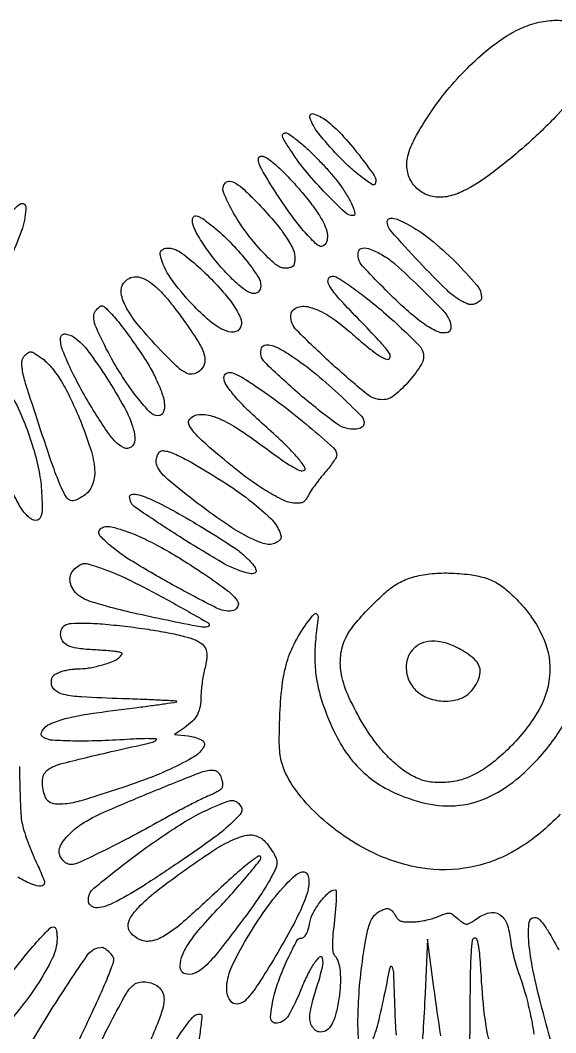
# Model space of a CAD drawing. Header units: inches. Extents: x 0 to 5940, y 0 to 4205.
# Drawn here: x 5438.2 to 5454.9, y 727.48 to 759.05 of the extents above; entities that cross this region are included whole.
import ezdxf

# ---------------------------------------------------------------- set-up
doc = ezdxf.new("R2010")
doc.units = ezdxf.units.IN
doc.header["$LTSCALE"] = 50
doc.header["$MEASUREMENT"] = 0

# ---------------------------------------------------------------- blocks, each defined once
blk = doc.blocks.new('JACZ-COO-GE-001-CAR-LOGO-R00')
at = {"color": 8}
for points in [[(5059.83, 2748.61, -0.119875), (5064.06, 2752.99, -0.587102), (5066.39, 2751.72, -0.083547), (5064.95, 2742.49, -0.031798), (5060.05, 2730.38, -0.040063)], [(5061.23, 2668.02, -0.021946), (5065.95, 2657.56, -0.022954), (5069.67, 2646.88, -0.024266), (5072.18, 2636.6, -0.03543), (5073.31, 2627.35, -0.00559), (5073.52, 2621.86, -0.031353), (5073.42, 2618.93, -0.063333), (5073.01, 2617.14, -0.132638), (5072.2, 2615.98, -0.331412), (5069.09, 2615.82, -0.091203), (5065.35, 2619.44, -0.048728), (5061.11, 2626.8, -0.017909)], [(5063.65, 2508.49, 0.004066), (5063.88, 2497.84, 0.003414), (5064.22, 2488.9, 0.02869), (5064.62, 2484.88, 0.029458), (5065.34, 2481.65, 0.013264), (5066.63, 2477.51, 0.012756), (5068.28, 2473.06, 0.013819), (5070.12, 2468.82, -0.004532), (5071.82, 2465.06, -0.006491), (5073.26, 2461.7, -0.003737), (5074.41, 2458.86, -0.094459), (5074.57, 2458.03, -0.401189), (5073.11, 2456.5, -0.1074), (5069.45, 2457.13, -0.040154), (5062.93, 2460.38, -0.009475)], [(5298.73, 2487.73, -0.069163), (5280.26, 2472.62, -0.088566), (5259.83, 2464.67, -0.090237), (5238.2, 2464.36, -0.074755), (5216.28, 2471.5, -0.038429), (5203.32, 2479.29, -0.040074), (5191.89, 2488.87, -0.043204), (5183.07, 2499.21, -0.074736), (5177.95, 2509.27, -0.039085), (5177.14, 2512.51, -0.027762), (5176.73, 2516.23, -0.017389), (5176.63, 2521.4, -0.004447), (5176.83, 2529.77, -0.020387), (5177.84, 2543.44, -0.043578), (5179.95, 2553.8, -0.050229), (5183.59, 2562.68, -0.037479), (5189.26, 2571.63, -0.02388), (5191.72, 2574.64, -0.397788), (5192.9, 2574.73, -0.248192), (5193.5, 2573.34, -0.01467), (5192.98, 2568.63, 0.022869), (5192.13, 2559.6, 0.030908), (5192.25, 2551.4, 0.03254), (5193.35, 2543.63, 0.030359), (5195.46, 2535.88, 0.032505), (5201.01, 2522.48, 0.051345), (5207.6, 2511.95, 0.05753), (5215.57, 2503.86, 0.056986), (5225.2, 2497.76, 0.057353), (5240.58, 2492.38, 0.083399), (5254.91, 2491.59, 0.086287), (5268.34, 2495.5, 0.065941), (5281.11, 2504, 0.027103), (5289.24, 2511.93, 0.03123), (5296.06, 2520.35, 0.033727), (5301.28, 2528.84, 0.048626)], [(5027.41, 2381.63, 0.049623), (5039.58, 2393.21, 0.01391), (5056.18, 2413.58, -0.00495), (5065.4, 2425.32, -0.015088), (5071.98, 2433.03, -0.013578), (5076.88, 2438.15, -0.285881), (5078.85, 2438.6, -0.207461), (5079.35, 2438.15, -0.047274), (5079.72, 2437.05, -0.038579), (5079.95, 2435.51, -0.022053), (5080.01, 2433.65, -0.111519), (5077.96, 2425.04, -0.032629), (5071.13, 2413.17, -0.029349), (5061.07, 2399.8, -0.021305), (5048.41, 2386.13, -0.01731)], [(5298.95, 2379.05, -0.072441), (5295.32, 2387, -0.00847), (5290.17, 2405.88, -0.012854), (5286.61, 2421.51, -0.032307), (5285.05, 2433.08, -0.045774), (5285.23, 2440.75, -0.381191), (5287.61, 2442.88, -0.185962), (5289.39, 2442.2, -0.049852), (5291.45, 2439.92, -0.028785), (5294.11, 2435.84, -0.006757), (5298.08, 2428.71, 0.006104)], [(5270.21, 2382.44, -0.062489), (5266.53, 2395.62, -0.023154), (5264.59, 2414.82, 0.003944), (5263.97, 2424.71, 0.021428), (5263.36, 2430.05, 0.03727), (5262.64, 2433.1, 0.327429), (5261.59, 2433.88, 0.377269), (5260.52, 2432.94, 0.015093), (5259.98, 2427.39, 0.013252), (5259.62, 2418.5, 0.002605), (5259.47, 2402.5, -0.002523), (5259.38, 2392.7, -0.003642), (5259.2, 2384.02, -0.001917)], [(5246.89, 2391.39, -0.006706), (5243.83, 2412.38), (5241.07, 2433.38), (5240.01, 2409.88, -0.004661), (5239.09, 2393.09, -0.037851), (5238.02, 2385.47, -0.108467)], [(5227.52, 2391.68, -0.012422), (5226.92, 2402.68, 0.001592), (5226.38, 2418.93, 0.124201), (5225.66, 2421.39, 0.682842), (5224.75, 2421.24, 0.00438), (5222.46, 2410.27, -0.01154), (5219.43, 2396.71, -0.042329), (5216.6, 2388.39, -0.171745)], [(5212.12, 2386.62, -0.085635), (5210.87, 2392.93, -0.017114), (5210.98, 2404.47, -0.017463), (5212.06, 2418.17, -0.014765), (5214.13, 2432.55, -0.018421), (5215.35, 2438.28, -0.058116), (5216.73, 2441.94, -0.086789), (5218.56, 2444.33, -0.089611), (5221.07, 2445.93, -0.010264), (5222.75, 2446.58, -0.076035), (5223.59, 2446.75, -0.118783), (5224.27, 2446.61, -0.039945), (5225.17, 2446.11, -0.061491), (5225.67, 2445.68, -0.020748), (5226.3, 2444.93, -0.020279), (5226.92, 2444.04, -0.021907), (5227.46, 2443.13, 0.076967), (5228.32, 2441.96, 0.113193), (5229.41, 2441.29, 0.068029), (5231.08, 2440.96, 0.014068), (5234.07, 2440.88, 0.028602), (5236.55, 2441.02, 0.018455), (5239.39, 2441.45, 0.018447), (5242.2, 2442.1, 0.028381), (5244.57, 2442.88, -0.009095), (5248.76, 2444.44, -0.098101), (5250.54, 2444.7, -0.14673), (5251.99, 2444.18, -0.028152), (5254.16, 2442.38, 0.019663), (5255.28, 2441.42, 0.023431), (5256.41, 2440.61, 0.023112), (5257.41, 2440.03, 0.121246), (5258.02, 2439.88, 0.10905), (5258.67, 2440.02, 0.017027), (5259.84, 2440.61, 0.018258), (5261.19, 2441.42, 0.015007), (5262.57, 2442.38, -0.098102), (5267.88, 2444.88, -0.205963), (5272.3, 2444.16, -0.164991), (5275.49, 2440.18, -0.061033), (5277.13, 2433.09, 0.023215), (5277.6, 2429.95, 0.011391), (5278.49, 2426, 0.011276), (5279.6, 2421.93, 0.016083), (5280.78, 2418.38, -0.019595), (5283.42, 2410.23, -0.015646), (5285.64, 2401.27, -0.015642), (5287.3, 2392.18, -0.019547)], [(5128.16, 2383.37, -0.023105), (5134.1, 2393.07, -0.027486), (5138.9, 2399.38, -0.219793), (5142.14, 2400.88, -0.444209), (5143, 2399.92, -0.00972), (5142.16, 2392.96, -0.018582), (5140.84, 2385.6, -0.028691)], [(5064.57, 2380.49, -0.017789), (5078.39, 2404.08, -0.009899), (5093.28, 2426.54, -0.246203), (5099.65, 2429.88, -0.125462), (5100.13, 2429.76, -0.0252), (5100.89, 2429.29, -0.025169), (5101.74, 2428.64, -0.021184), (5102.57, 2427.88, -0.018918), (5103.34, 2427.05, -0.023294), (5103.98, 2426.22, -0.022622), (5104.45, 2425.49, -0.132289), (5104.57, 2425.06, -0.089703), (5104.06, 2422.23, -0.00847), (5101.47, 2415.64, -0.009147), (5097.7, 2406.98, -0.004155), (5092.48, 2395.79, 0.007989), (5084.92, 2379.26, 0.023817)], [(5096.96, 2384.42, -0.011305), (5103.47, 2397.56, -0.007708), (5110.03, 2409.64, -0.094619), (5113.41, 2413.63, -0.12212), (5115.55, 2414.63, -0.068124), (5118.45, 2414.8, -0.064847), (5121.45, 2414.17, -0.082566), (5123.93, 2412.81, -0.121123), (5125.86, 2410.34, -0.110331), (5126.51, 2407.18, -0.069281), (5125.83, 2402.85, -0.021775), (5123.65, 2396.65, -0.015933), (5115.07, 2377.07, -0.025177)]]:
    blk.add_lwpolyline(points, format="xyb", dxfattribs=at)
for points in [[(5305.27, 2830.92, -0.135992), (5309.93, 2825.95, -0.124131), (5311.57, 2819.11, -0.092733), (5309.89, 2810.66, -0.048447), (5304.93, 2801.1, -0.049495), (5296.61, 2790.68, -0.018956), (5283.15, 2777.88, -0.019091), (5268.63, 2766.04, -0.044476), (5256.73, 2758.63, -0.062435), (5250.15, 2756.28, -0.09109), (5244.02, 2756.05, -0.102561), (5238.73, 2757.97, -0.099966), (5234.59, 2761.85, -0.113946), (5232.28, 2767.43, -0.101571), (5232.52, 2773.71, -0.065655), (5235.56, 2781.54, -0.021413), (5242, 2792.16, -0.02576), (5249.61, 2802.39, -0.024318), (5258.37, 2812, -0.025156), (5267.65, 2820.34, -0.034906), (5276.79, 2826.76, -0.047852), (5284.47, 2830.44, -0.051642), (5292.51, 2832.48, -0.057458), (5299.83, 2832.7, -0.11623)], [(5196.95, 2789.31, -0.043063), (5203.75, 2783.13, -0.021475), (5211.28, 2774.25, -0.013861), (5217.86, 2765.28, -0.235978), (5218.36, 2761.76, -0.489677), (5217.15, 2761.34, -0.018266), (5212.59, 2764.52, -0.023059), (5207.28, 2768.91, -0.019225), (5202.05, 2774.04, -0.020302), (5193.54, 2783.83, -0.088413), (5189.89, 2790.55, -0.613402), (5191.48, 2792.16, -0.086308)], [(5190.51, 2775.27, -0.012106), (5194.3, 2771.48, -0.009674), (5198.21, 2767.23, -0.009804), (5201.66, 2763.15, -0.024289), (5203.99, 2760, -0.017163), (5206.87, 2755.32, -0.034682), (5208.75, 2751.42, -0.051958), (5209.52, 2748.71, -0.465459), (5208.82, 2747.88, -0.190292), (5205.21, 2749.31, -0.01221), (5196.96, 2757.41, -0.018656), (5188.59, 2766.72, -0.027239), (5182, 2775.55, -0.006662), (5178.98, 2780.24, -0.064602), (5177.99, 2782.38, -0.283666), (5178.26, 2783.41, -0.194062), (5179.41, 2783.88, -0.152417), (5180.68, 2783.48, -0.013648), (5183.41, 2781.48, -0.015857), (5186.73, 2778.74, -0.009399)], [(5174.33, 2770.58, -0.025869), (5179.01, 2766.23, -0.012817), (5184.52, 2760.28, -0.012816), (5189.77, 2753.97, -0.022802), (5193.72, 2748.47, -0.034607), (5196.21, 2744, -0.067892), (5197.43, 2740.12, -0.096306), (5197.36, 2737.02, -0.167062), (5196.03, 2734.85, -0.158473), (5195.01, 2734.44, -0.148422), (5193.92, 2734.7, -0.060598), (5192.42, 2735.83, -0.009202), (5189.78, 2738.48, -0.032607), (5183.14, 2746.33, -0.015336), (5175.57, 2757.27, -0.010397), (5168.82, 2768.18, -0.13411), (5167.57, 2772.75, -0.300922), (5168.15, 2773.63, -0.18008), (5169.45, 2773.69, -0.071452), (5171.59, 2772.65, -0.0249)], [(5166.69, 2753.87, -0.01412), (5174.29, 2745.56, -0.030866), (5179.52, 2738.71, -0.040299), (5182.64, 2733.12, -0.128822), (5183.37, 2728.94, -0.025775), (5183.09, 2726.92, -0.135396), (5182.6, 2725.92, -0.152722), (5181.7, 2725.37, -0.035629), (5179.94, 2725.07, -0.070026), (5178.11, 2725.15, -0.082093), (5176.47, 2725.74, -0.052447), (5174.6, 2727.06, -0.013084), (5171.85, 2729.6, -0.03414), (5163.56, 2738.87, -0.035838), (5156.74, 2749.03, -0.034464), (5152.39, 2758.06, -0.300143), (5153.24, 2762.21, -0.234503), (5155.15, 2762.85, -0.105209), (5157.7, 2761.93, -0.049749), (5161.29, 2759.18, -0.011754)], [(5148.07, 2742.96, -0.027637), (5155.32, 2736.31, -0.02482), (5162.07, 2728.67, -0.022073), (5167.31, 2721.49, -0.147473), (5168.57, 2717.3, -0.212494), (5167.4, 2714.67, -0.26624), (5164.83, 2714.11, -0.095336), (5160.53, 2716.45, -0.026251), (5154.82, 2721.66, -0.023315), (5149.45, 2727.65, -0.020859), (5144.45, 2734.33, -0.020434), (5140.52, 2740.58, -0.080748), (5138.93, 2744.83, -0.144477), (5139.13, 2747.08, -0.363791), (5140.48, 2747.81, -0.104067), (5143.34, 2746.57, -0.017732)], [(5232.05, 2744.34, -0.047306), (5242.18, 2737.65, -0.026569), (5253.17, 2727.8, -0.021691), (5262.45, 2717.7, -0.176815), (5264.57, 2711.91, -0.161602), (5264.41, 2711.42, -0.048048), (5263.88, 2710.83, -0.042691), (5263.11, 2710.25, -0.034938), (5262.21, 2709.76, -0.054301), (5260.88, 2709.32, -0.080018), (5259.66, 2709.26, -0.066036), (5258.31, 2709.59, -0.026164), (5256.58, 2710.38, -0.07376), (5249.58, 2715.42, -0.010983), (5237.37, 2727.83, -0.006766), (5225.23, 2741.09, -0.184048), (5223.57, 2745.44, -0.284672), (5224.22, 2746.5, -0.148853), (5225.8, 2746.76, -0.067139), (5228.44, 2746.05, -0.022733)], [(5133.18, 2732.24, -0.03211), (5140.41, 2726.63, -0.020995), (5148.02, 2719.31, -0.02104), (5154.66, 2711.74, -0.050248), (5158.74, 2705.48, -0.020296), (5159.72, 2703.4, -0.061745), (5160.14, 2701.9, -0.082983), (5160.12, 2700.6, -0.061603), (5159.69, 2699.23, -0.276599), (5156.88, 2697.3, -0.128824), (5152.39, 2698.18, -0.065856), (5146.25, 2702.2, -0.0253), (5138.85, 2709.26, -0.035226), (5129.35, 2720.83, -0.094054), (5124.92, 2730.5, -0.453422), (5127.18, 2733.73, -0.178329)], [(5221.49, 2730.75, -0.053639), (5227.2, 2726.61, -0.008539), (5237.3, 2717.16, -0.007314), (5247.15, 2707.34, -0.075813), (5250.47, 2702.7, -0.146425), (5251.18, 2698.8, -0.356432), (5249.23, 2696.9, -0.140768), (5244.58, 2697.79, -0.042774), (5238.42, 2701.62, -0.025883), (5230.98, 2707.79, -0.011149), (5221.71, 2716.73, -0.006292), (5212.85, 2725.87, -0.128349), (5211.02, 2729.22, -0.129218), (5211.06, 2732.32, -0.297731), (5212.73, 2733.8, -0.135725), (5216.19, 2733.36, -0.031566)], [(5120.57, 2718.83, -0.036428), (5123.65, 2716.28, -0.020831), (5126.99, 2712.8, -0.016885), (5130.73, 2708.25, -0.008959), (5135.08, 2702.38, -0.011673), (5141.21, 2693.34, -0.059396), (5143.87, 2687.88, -0.125755), (5144.2, 2684.05, -0.15632), (5142.57, 2680.88, -0.12354), (5139.58, 2679.09, -0.179907), (5136.55, 2679.28, -0.082804), (5132.67, 2681.84, -0.013696), (5126.26, 2688.13, -0.014717), (5116.53, 2698.83, -0.04255), (5110.69, 2706.95, -0.067325), (5108.02, 2713.2, -0.192529), (5108.53, 2717.81, -0.115304), (5110.65, 2720.22, -0.134689), (5113.5, 2721.27, -0.112164), (5116.9, 2720.79, -0.064366)], [(5211.54, 2714.3, -0.013912), (5220.84, 2706.89, -0.013509), (5229.8, 2698.89, -0.009153), (5237.37, 2691.5, -0.134045), (5239.19, 2688.28, -0.202133), (5238.43, 2683.39, -0.040127), (5233.09, 2676.09, -0.040718), (5226.59, 2669.7, -0.175704), (5221.57, 2667.88, -0.173623), (5214.63, 2670.36, -0.012753), (5199.07, 2683.82, -0.011966), (5184.14, 2698.08, -0.198624), (5181.57, 2704.3, -0.309503), (5184.02, 2707.88, -0.161753), (5189.66, 2708.16, -0.076561), (5198.22, 2704.3, -0.037436), (5207.75, 2697.02, 0.005668), (5213.52, 2692.01, 0.015931), (5217.7, 2688.68, 0.022155), (5220.89, 2686.52, 0.064261), (5223.32, 2685.43, 0.382644), (5224.71, 2686.08, 0.254104), (5224.54, 2687.95, 0.038636), (5220.74, 2692.75, 0.006599), (5212.73, 2701.2, -0.004232), (5204.19, 2710.11, -0.025337), (5200.03, 2715, -0.051135), (5198.06, 2718.21, -0.206912), (5197.96, 2720.46, -0.26773), (5199.25, 2721.5, -0.146907), (5201.32, 2721.22, -0.047943), (5204.87, 2719.18, -0.007134)], [(5103.25, 2705.63, -0.025939), (5107.77, 2700.33, -0.010431), (5113.4, 2692.66, -0.010428), (5118.7, 2684.76, -0.026018), (5122.15, 2678.72, -0.025668), (5125.36, 2671.43, -0.064434), (5126.71, 2665.79, -0.129216), (5126.18, 2662.28, -0.299302), (5124.05, 2660.88, -0.211145), (5120.23, 2662.57, -0.021603), (5113.74, 2670.35, -0.02528), (5106.87, 2680.36, -0.022205), (5100.72, 2691.45, -0.008463), (5097.39, 2698.41, -0.049779), (5096.09, 2702.24, -0.106896), (5096.05, 2704.81, -0.135554), (5097.11, 2706.92, -0.035907), (5098.66, 2708.41, -0.228506), (5099.7, 2708.67, -0.1409), (5100.84, 2708.06, -0.011556)], [(5087.62, 2694.85, -0.078841), (5093.46, 2689.11, -0.01616), (5101.71, 2677.18, -0.017498), (5109.27, 2664.49, -0.052637), (5113.17, 2655.21, -0.082895), (5113.8, 2650.27, -0.231994), (5112.19, 2647.29, -0.266775), (5109.08, 2646.98, -0.098854), (5105.36, 2649.63, -0.039369), (5101.62, 2654.3, -0.01053), (5096.43, 2662.28, -0.010944), (5091.11, 2671.31, -0.01405), (5086.64, 2679.84, -0.019622), (5082.42, 2689.4, -0.110841), (5081.56, 2694.87, -0.433832), (5083.51, 2696.46, -0.122368)], [(5180.66, 2687.75, -0.026596), (5191.23, 2680.1, -0.018251), (5202.4, 2670.39, -0.010453), (5212.29, 2660.75, -0.245759), (5213.38, 2657.13, -0.119788), (5213.04, 2656.37, -0.089808), (5212.35, 2655.76, -0.071138), (5211.34, 2655.32, -0.041612), (5210.04, 2655.08, -0.184374), (5201.64, 2657.38, -0.019669), (5185.5, 2670.18, -0.016935), (5170.29, 2684.17, -0.298278), (5168.94, 2690.4, -0.244109), (5170.3, 2691.61, -0.117934), (5172.68, 2691.64, -0.064074), (5176.15, 2690.37, -0.023524)], [(5073.24, 2686, -0.061578), (5077.34, 2682.18, -0.033887), (5081.39, 2676.64, -0.027597), (5085.45, 2669.32, -0.015389), (5089.63, 2660.01, -0.019056), (5094.6, 2646.47, -0.06355), (5096.36, 2637.19, -0.10954), (5095.33, 2630.71, -0.151913), (5091.67, 2626.16, -0.04124), (5088.14, 2624.19, -0.194397), (5085.87, 2624.09, -0.173156), (5084, 2625.61, -0.031551), (5081.91, 2629.63, -0.021265), (5078.29, 2638.81, -0.0036), (5072.27, 2656.66, -0.002485), (5066.34, 2674.98, -0.043043), (5064.95, 2681.1, -0.020515), (5064.74, 2683.35, -0.057298), (5064.83, 2684.93, -0.078839), (5065.25, 2686.14, -0.074116), (5066.03, 2687.2, -0.049928), (5067.55, 2688.44, -0.189721), (5068.73, 2688.69, -0.105501), (5070.18, 2688.12, -0.010587)], [(5165.67, 2674.27, -0.015314), (5177.61, 2665.76, -0.013359), (5189.58, 2656.15, -0.006678), (5200.2, 2646.9, -0.213378), (5201.57, 2643.83, -0.131055), (5201.29, 2642.8, -0.016667), (5200.07, 2640.83, -0.018604), (5198.42, 2638.55, -0.01449), (5196.47, 2636.19, 0.01157), (5194.38, 2633.69, 0.010125), (5192.31, 2630.98, 0.010231), (5190.54, 2628.46, 0.029674), (5189.45, 2626.63, -0.025233), (5188.28, 2624.6, -0.095371), (5187.27, 2623.55, -0.112322), (5186.03, 2623.04, -0.042082), (5184.15, 2622.88, -0.108651), (5178.71, 2624.08, -0.030566), (5171.01, 2628.22, -0.02451), (5161.42, 2634.84, -0.011655), (5149.73, 2644.23, -0.010517), (5142.99, 2650.15, -0.037792), (5139.08, 2654.32, -0.068007), (5137.26, 2657.34, -0.281872), (5137.55, 2659.35, -0.212933), (5141.84, 2661.47, -0.093617), (5148.23, 2660.52, -0.05584), (5156.87, 2656.39, -0.020487), (5168.07, 2648.75, 0.004432), (5176.36, 2642.69, 0.017984), (5181.57, 2639.23, 0.025945), (5185.13, 2637.3, 0.163215), (5187.15, 2637.05, 0.526214), (5187.73, 2638.44, 0.034621), (5184.67, 2642.58, 0.024772), (5179.16, 2648.43, 0.009955), (5171.09, 2655.88, -0.010556), (5162.99, 2663.38, -0.023714), (5157.25, 2669.47, -0.028468), (5153.54, 2674.33, -0.149652), (5152.57, 2677.51, -0.250659), (5153.52, 2679.29, -0.210745), (5155.65, 2679.66, -0.070999), (5159.54, 2678.09, -0.01564)], [(5139.07, 2640.23, -0.01291), (5153.46, 2631.43, -0.02293), (5164.77, 2623.35, -0.02665), (5172.89, 2616.23, -0.101662), (5176.65, 2610.68, -0.020129), (5177.3, 2608.91, -0.111807), (5177.4, 2607.9, -0.153707), (5177.03, 2607.11, -0.049087), (5176.06, 2606.24, -0.087797), (5173.98, 2605.23, -0.093141), (5171.73, 2605.01, -0.064959), (5168.93, 2605.64, -0.022057), (5165.07, 2607.24, -0.03879), (5154.62, 2613.16, -0.014675), (5140.98, 2622.95, -0.011646), (5128.22, 2633.17, -0.095526), (5123.54, 2638.93, -0.069185), (5123.19, 2639.89, -0.056654), (5123.08, 2640.97, -0.050786), (5123.21, 2642.16, -0.037286), (5123.59, 2643.43, -0.037696), (5124.28, 2644.9, -0.153165), (5124.98, 2645.56, -0.13504), (5126, 2645.74, -0.026855), (5127.84, 2645.48, -0.049857), (5129.58, 2644.95, -0.01067), (5132.47, 2643.67, -0.01105), (5135.77, 2642.04, -0.010328)], [(5123.1, 2623.53, -0.01761), (5133, 2618.34, -0.00862), (5145.26, 2611.08, -0.007212), (5156.73, 2603.78, -0.045747), (5162.13, 2599.48, -0.026908), (5165.31, 2596.09, -0.117514), (5166.53, 2593.64, -0.376904), (5165.88, 2592.43, -0.146694), (5163.82, 2592.28, -0.074046), (5152.72, 2596.59, -0.01297), (5133.48, 2608.23, -0.007158), (5114.05, 2621.07, -0.247981), (5111.57, 2625.76, -0.369718), (5112.39, 2626.72, -0.086561), (5114.68, 2626.68, -0.046184), (5118.31, 2625.62, -0.017926)], [(5109.85, 2610.8, -0.028851), (5116.41, 2608.18, -0.01481), (5124.31, 2604.2, -0.013165), (5133.18, 2599.08, -0.009711), (5142.73, 2592.97, -0.012569), (5153.27, 2585.55, -0.067591), (5158.28, 2580.65, -0.299661), (5158.51, 2577.79, -0.247734), (5155.9, 2576.07, -0.143495), (5149.34, 2577.32, -0.007531), (5130.23, 2587.47, -0.012102), (5111.8, 2598.2, -0.047862), (5101.34, 2606.11, -0.011746), (5099.18, 2608.19, -0.073088), (5098.27, 2609.43, -0.164759), (5098.11, 2610.39, -0.132929), (5098.55, 2611.36, -0.128031), (5100.07, 2612.45, -0.104799), (5102.05, 2612.77, -0.055932), (5104.99, 2612.29, -0.012463)], [(5098.85, 2594.78, -0.033906), (5111.07, 2589.72, -0.010723), (5128.57, 2580.57, -0.005369), (5145.7, 2570.89, -0.684392), (5145.43, 2569.13, -0.102352), (5142.39, 2569.1, -0.002249), (5127.86, 2571.99, -0.00578), (5113.37, 2575.12, -0.011025), (5101.81, 2578.02, -0.007247), (5095.81, 2579.76, -0.029413), (5092.25, 2581.09, -0.04844), (5089.87, 2582.42, -0.065832), (5088.06, 2584.07, -0.069684), (5086.22, 2587.01, -0.109086), (5085.62, 2589.91, -0.121936), (5086.32, 2592.57, -0.10173), (5088.2, 2594.81, -0.032343), (5090.37, 2596.3, -0.135635), (5091.88, 2596.71, -0.075072), (5093.82, 2596.41, -0.005775)], [(5259.47, 2591.86, -0.037329), (5265.77, 2590.55, -0.059211), (5270.85, 2588.43, -0.052662), (5275.68, 2584.97, -0.023351), (5281.31, 2579.5, -0.085925), (5291.58, 2563.84, -0.12761), (5294.11, 2547.71, -0.116535), (5288.49, 2531.33, -0.064345), (5274.93, 2514.94, -0.027466), (5267.55, 2508.77, -0.047949), (5260.74, 2504.64, -0.055725), (5254.05, 2502.28, -0.057244), (5247.07, 2501.49, -0.016892), (5243.23, 2501.63, -0.038556), (5240.36, 2502.05, -0.041145), (5237.71, 2502.89, -0.02188), (5234.58, 2504.33, -0.051181), (5229.12, 2507.89, -0.031724), (5223.48, 2513.07, -0.029469), (5218.06, 2519.44, -0.026915), (5213.25, 2526.6, -0.025786), (5206.9, 2538.58, -0.058591), (5203.7, 2548.29, -0.077411), (5203.31, 2556.65, -0.08704), (5205.54, 2564.36, -0.059171), (5209.16, 2569.97, -0.0187), (5215.81, 2577.43, -0.018757), (5223.02, 2584.37, -0.057859), (5228.53, 2588.26, -0.056749), (5234.64, 2590.74, -0.039024), (5241.97, 2592.17, -0.034876), (5250.31, 2592.56, -0.02633)], [(5109.58, 2569.42, -0.007615), (5119.62, 2568.09, -0.011634), (5128.27, 2566.6, -0.013212), (5135.3, 2565.03, -0.037391), (5140.07, 2563.44, -0.074575), (5143.17, 2561.57, -0.142345), (5144.79, 2559.17, -0.10752), (5145.12, 2555.79, -0.032256), (5144.18, 2550.67, 0.015932), (5143.56, 2547.83, 0.011176), (5143.04, 2544.6, 0.011291), (5142.68, 2541.48, 0.023037), (5142.57, 2539.01, -0.04272), (5142.18, 2534.51, -0.078294), (5141, 2531.04, -0.079232), (5138.82, 2528.12, -0.044705), (5135.39, 2525.33), (5131.07, 2522.42), (5136.94, 2521.77, -0.088129), (5142.83, 2520.03, -0.420545), (5143.8, 2517.03, -0.141024), (5139.8, 2512.86, -0.02083), (5129.37, 2507.36, -0.022877), (5119.47, 2503.2, -0.008047), (5104.92, 2498.12, -0.006555), (5090.53, 2493.57, -0.049018), (5083.51, 2492.18, -0.040003), (5079.33, 2492.11, -0.129975), (5076.72, 2492.97, -0.146566), (5075.06, 2494.94, -0.056022), (5074, 2498.4, -0.045353), (5073.66, 2501.95, -0.097726), (5074.18, 2504.63, -0.11257), (5075.61, 2506.68, -0.07359), (5078.01, 2508.28, -0.047724), (5081.5, 2509.55, -0.002949), (5092.21, 2512.24, -0.004295), (5105.17, 2515.3, -0.002999), (5119.84, 2518.54, 0.025743), (5120.94, 2518.84, 0.028861), (5121.97, 2519.24, 0.02997), (5122.79, 2519.68, 0.117453), (5123.19, 2520.08, 0.57113), (5122.99, 2520.47, 0.009807), (5120.06, 2520.55, 0.0127), (5116, 2520.49, 0.005023), (5110.42, 2520.2, -0.007731), (5097.84, 2519.62, -0.011762), (5086.89, 2519.54, -0.009527), (5078.06, 2519.86, -0.109623), (5074.73, 2520.79, -0.037088), (5073.64, 2521.48, -0.145641), (5073.17, 2522.11, -0.162839), (5073.15, 2522.86, -0.049622), (5073.59, 2523.91, -0.166202), (5076.81, 2526.91, -0.043655), (5083.58, 2529.26, -0.025443), (5094.69, 2531.45, -0.005739), (5113.78, 2534.01, 0.002381), (5120.93, 2534.91, 0.004093), (5126.87, 2535.75, 0.000856), (5132, 2536.51, 0.614991), (5132.06, 2536.72, 0.18546), (5131.65, 2536.9, 0.00043), (5124.91, 2537.25, 0.002701), (5117.28, 2537.59, 0.001667), (5108.31, 2537.91, -0.005095), (5090.71, 2538.67, -0.042466), (5082.82, 2539.76, -0.124785), (5079.01, 2541.7, -0.216118), (5077.57, 2544.88, -0.045752), (5077.72, 2546.56, -0.117602), (5078.22, 2547.67, -0.101941), (5079.21, 2548.53, -0.029389), (5081.04, 2549.43, -0.034399), (5082.68, 2549.99, -0.018586), (5084.76, 2550.45, -0.018432), (5086.92, 2550.77, -0.027554), (5088.83, 2550.88, 0.041447), (5093.69, 2551.28, 0.025565), (5099.29, 2552.52, 0.023865), (5104.35, 2554.17, 0.104834), (5106.98, 2555.86, 0.010004), (5108.2, 2557.12, 0.243439), (5108.33, 2557.58, 0.284371), (5108.02, 2557.9, 0.01301), (5106.48, 2558.26, 0.025983), (5105.05, 2558.48, 0.004059), (5102.21, 2558.75, 0.004507), (5098.84, 2559, 0.003914), (5095.31, 2559.21, -0.021023), (5088.6, 2559.84, -0.078912), (5084.56, 2561.05, -0.141892), (5082.38, 2563.02, -0.140104), (5081.57, 2565.85, -0.049063), (5081.69, 2567.1, -0.055376), (5082.06, 2568.25, -0.061175), (5082.62, 2569.18, -0.095694), (5083.32, 2569.8, -0.117305), (5086.14, 2570.65, -0.018718), (5091.95, 2570.79, -0.017177), (5099.7, 2570.41, -0.008303)], [(5235.52, 2560.13, 0.038465), (5234.09, 2558.63, 0.050353), (5233.04, 2557.06, 0.050257), (5232.33, 2555.3, 0.038106), (5231.9, 2553.27, 0.11642), (5232.52, 2546.99, 0.117153), (5235.88, 2541.66, 0.107809), (5241.55, 2538.12, 0.086499), (5248.66, 2536.88, 0.051775), (5253.33, 2537.37, 0.079345), (5257.12, 2538.82, 0.082667), (5260.16, 2541.33, 0.061279), (5262.61, 2544.95, 0.068466), (5263.86, 2548.55, 0.126516), (5263.7, 2551.63, 0.115028), (5262.03, 2554.44, 0.050861), (5258.73, 2557.26, 0.046812), (5251.98, 2561.04, 0.073687), (5245.59, 2562.81, 0.090973), (5239.99, 2562.48, 0.122959)], [(5150.3, 2505.63, -0.069222), (5151.23, 2504.04, -0.05024), (5151.81, 2502.07, -0.052204), (5151.96, 2500.19, -0.133696), (5151.58, 2498.89, -0.113103), (5150.99, 2498.3, -0.014944), (5149.47, 2497.39, -0.016708), (5147.56, 2496.41, -0.013304), (5145.45, 2495.49, 0.018936), (5142.48, 2494.14, 0.003835), (5137.31, 2491.52, 0.00404), (5131.36, 2488.37, 0.003773), (5125.31, 2485.05, -0.005459), (5111.45, 2477.51, -0.008537), (5099.35, 2471.36, -0.005724), (5089.32, 2466.62, -0.108008), (5085.94, 2465.88, -0.149137), (5083.89, 2466.5, -0.091761), (5082.07, 2468.29, -0.090675), (5080.99, 2470.63, -0.140468), (5081.06, 2472.83, -0.075732), (5082.3, 2475.36, -0.032257), (5084.66, 2478.31, -0.031071), (5087.62, 2481.18, -0.036213), (5090.78, 2483.51, -0.037926), (5100.35, 2488.58, -0.00551), (5120.68, 2497.19, -0.003226), (5141.94, 2505.75, -0.092847), (5147.7, 2506.87, -0.066279), (5148.39, 2506.78, -0.04644), (5149.13, 2506.51, -0.04663), (5149.81, 2506.11, -0.069192)], [(5159, 2492.31, -0.086829), (5160.2, 2490.6, -0.192091), (5160.29, 2489.04, -0.104802), (5159.21, 2487.19, -0.017413), (5156.32, 2484.23, -0.034088), (5148.36, 2477.59, -0.007071), (5133.46, 2467.11, -0.007807), (5117.83, 2456.8, -0.019839), (5106.09, 2449.96, -0.033011), (5101.24, 2447.78, -0.083165), (5097.45, 2447.05, -0.15152), (5094.96, 2447.75, -0.216444), (5093.75, 2449.66, -0.261401), (5096.04, 2455.56, -0.011372), (5114.07, 2469.73, -0.01958), (5133.48, 2483.14, -0.042261), (5149.57, 2491.53, -0.009027), (5153.87, 2493.24, -0.06959), (5155.98, 2493.71, -0.140473), (5157.48, 2493.42, -0.077506)], [(5168.38, 2477.48, -0.095106), (5170.53, 2475.78, -0.031194), (5172.99, 2472.56, -0.030291), (5175, 2469.12, -0.119455), (5175.56, 2466.74, -0.112686), (5174.81, 2463.56, -0.018666), (5171.81, 2457.99, -0.017711), (5167.4, 2451.05, -0.009781), (5161.56, 2442.88, -0.005697), (5150.44, 2428.31, -0.037407), (5144.26, 2421.52, -0.087546), (5139.78, 2418.56, -0.180899), (5135.64, 2418.36, -0.079785), (5134.69, 2418.83, -0.107276), (5134.05, 2419.55, -0.088907), (5133.69, 2420.58, -0.040731), (5133.57, 2422, -0.102458), (5134.49, 2426.46, -0.045801), (5137.38, 2431.75, -0.030992), (5142.48, 2438.41, -0.010696), (5150.62, 2447.38, 0.007489), (5157.01, 2454.34, 0.008547), (5162.91, 2461.18, 0.003646), (5168.03, 2467.43, 0.171521), (5168.57, 2468.95, 0.587477), (5167.61, 2469.48, 0.026306), (5163.73, 2466.79, 0.018218), (5157.82, 2461.86, 0.005584), (5149.26, 2453.99, -0.007798), (5135.03, 2441.03, -0.042895), (5126.69, 2434.86, -0.092095), (5120.76, 2432.57, -0.166895), (5115.67, 2433.33, -0.08712), (5112.19, 2435.98, -0.184141), (5110.94, 2439.08, -0.145711), (5111.97, 2442.77, -0.04902), (5115.43, 2447.23, -0.038761), (5123.08, 2454.17, -0.010675), (5136.15, 2463.84, -0.009982), (5149.49, 2472.89, -0.050837), (5157.45, 2476.98, -0.018298), (5161.21, 2478.29, -0.063632), (5163.74, 2478.73, -0.083327), (5165.91, 2478.47, -0.047592)], [(5188.96, 2461.3, -0.074753), (5189.49, 2458.9, -0.055463), (5189.38, 2456.18, -0.0422), (5188.58, 2452.9, -0.019005), (5187.02, 2448.76, -0.02397), (5182.24, 2438.77, -0.01057), (5175.01, 2426.01, -0.009857), (5167.52, 2413.96, -0.04009), (5162.26, 2407.13, -0.150449), (5159.07, 2405.24, -0.237244), (5156.04, 2405.94, -0.168559), (5154.06, 2409.23, -0.085626), (5153.87, 2414.11, -0.081664), (5156.45, 2422.56, -0.020752), (5163.35, 2435.16, -0.021913), (5171.89, 2448.03, -0.034891), (5180.39, 2458.13, -0.024307), (5183.63, 2461.16, -0.08773), (5186.06, 2462.58, -0.194349), (5187.79, 2462.53, -0.200296)], [(5201.18, 2448.13, 0.001523), (5199.96, 2435.37, 0.019024), (5199.7, 2430.52, 0.054769), (5199.95, 2427.87, 0.130906), (5200.83, 2426.11, -0.111082), (5202.27, 2423.48, -0.045201), (5203.05, 2419.44, -0.037101), (5203.18, 2414.32, -0.02254), (5202.62, 2408.28, -0.021133), (5201.41, 2401.63, -0.055401), (5199.82, 2397.05, -0.086561), (5197.83, 2394.24, -0.168141), (5195.38, 2393.07, -0.056573), (5194.02, 2393.07, -0.091339), (5192.92, 2393.4, -0.08525), (5191.96, 2394.12, -0.04382), (5191.02, 2395.31, -0.103622), (5190.03, 2397.83, -0.071324), (5189.96, 2400.91, -0.038337), (5190.84, 2405.41, -0.007877), (5193.13, 2413.18, 0.015067), (5195.39, 2421.26, 0.11854), (5195.42, 2425.13, 0.588594), (5193.98, 2425.54, 0.055277), (5191.09, 2421.91, 0.019293), (5189.95, 2419.94, 0.00807), (5188.56, 2417.2, 0.00797), (5187.16, 2414.21, 0.010247), (5185.98, 2411.42, -0.034082), (5180.59, 2400.23, -0.230037), (5175.66, 2396.85, -0.479728), (5172.85, 2399.44, -0.049283), (5174.58, 2409.71, -0.026092), (5177.05, 2417.21, -0.018262), (5180.57, 2425.38, -0.009981), (5184.29, 2432.8, -0.278761), (5186.06, 2433.88, 0.177674), (5187.26, 2434.32, 0.088244), (5188.31, 2435.58, 0.057835), (5189.19, 2437.68, 0.024223), (5189.91, 2440.68, -0.077406), (5191.46, 2445.01, -0.041401), (5194.58, 2449.78, -0.03977), (5198.15, 2453.69, -0.180831), (5200.96, 2454.85, -0.39499), (5201.28, 2454.56, -0.016841), (5201.39, 2452.91, -0.020897), (5201.37, 2450.74, -0.01191)]]:
    blk.add_lwpolyline(points, format="xyb", close=True, dxfattribs=at)

msp = doc.modelspace()

# ---------------------------------------------------------------- block references
at = {"xscale": 0.07174195398747743, "yscale": 0.07174195398747743, "zscale": 0.07174195398747743}
msp.add_blockref('JACZ-COO-GE-001-CAR-LOGO-R00', (5074.895, 555.821), dxfattribs=at)

doc.saveas('drawing.dxf')
